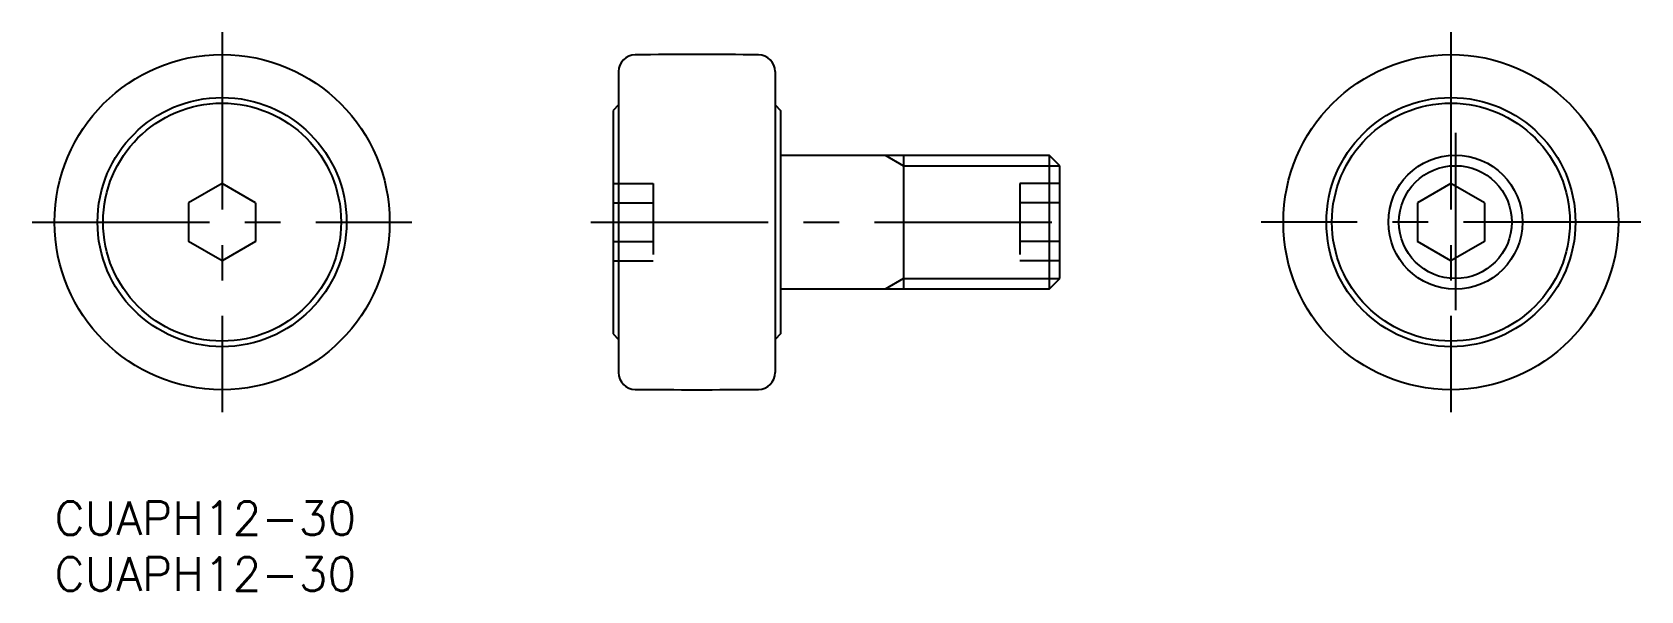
# Model space of a CAD drawing. Extents: x -2 to 142, y -8 to 42.
import ezdxf

# ---------------------------------------------------------------- set-up
doc = ezdxf.new("R2010")
doc.units = 0
doc.header["$LTSCALE"] = 0.5
doc.linetypes.add('CENTER', pattern=[50.8, 31.75, -6.35, 6.35, -6.35])
doc.linetypes.add('DASHED', pattern=[19.05, 12.7, -6.35])
for name, color, linetype in [('MSM_CENTER', 1, 'CENTER'), ('MSM_CONTINUOUS', 7, 'CONTINUOUS'), ('MSM_DASHED', 4, 'DASHED'), ('MSM_NARROW', 5, 'CONTINUOUS'), ('MSM_PART_NUMBER', 7, 'CONTINUOUS')]:
    doc.layers.add(name, color=color, linetype=linetype)
doc.styles.get("Standard").update_dxf_attribs({"font": 'txt.shx', "height": 3, "bigfont": 'bigfont.shx'})

# ---------------------------------------------------------------- blocks, each defined once
blk = doc.blocks.new('*U15')
at = {"layer": 'MSM_PART_NUMBER'}
blk.add_text('CUAPH12-30', height=3, dxfattribs=at).set_placement((0, -3))
blk = doc.blocks.new('*U16')
at = {"layer": 'MSM_PART_NUMBER'}
blk.add_text('CUAPH12-30', height=3, dxfattribs=at).set_placement((0, -8))

msp = doc.modelspace()

# ---------------------------------------------------------------- linework, layer by layer
at = {"layer": 'MSM_CENTER'}
for p, q in [((15, 42), (15, 8)), ((125, 42), (125, 8)), ((125.4, 33), (125.4, 17)), ((-2, 25), (32, 25)), ((48, 25), (92, 25)), ((142, 25), (108, 25))]:
    msp.add_line(p, q, dxfattribs=at)
at = {"layer": 'MSM_CONTINUOUS'}
for p, q in [((50.5, 38.47), (50.5, 11.53)), ((64.5, 38.47), (64.5, 11.53)), ((50.5, 35.5), (50, 35)), ((50, 35), (50, 15)), ((64.5, 35.5), (65, 35)), ((65, 35), (65, 15)), ((65, 31), (89.05, 31)), ((76, 31), (76, 19)), ((90, 30.05), (89.05, 31)), ((89.05, 31), (89.05, 19)), ((90, 19.95), (90, 30.05)), ((15, 28.46), (12, 26.73)), ((18, 26.73), (15, 28.46)), ((125, 28.46), (122, 26.73)), ((128, 26.73), (125, 28.46)), ((12, 26.73), (12, 23.27)), ((18, 26.73), (18, 23.27)), ((122, 26.73), (122, 23.27)), ((128, 26.73), (128, 23.27)), ((15, 21.54), (12, 23.27)), ((18, 23.27), (15, 21.54)), ((125, 21.54), (122, 23.27)), ((128, 23.27), (125, 21.54)), ((89.05, 19), (65, 19)), ((89.05, 19), (90, 19.95)), ((50, 15), (50.5, 14.5)), ((65, 15), (64.5, 14.5))]:
    msp.add_line(p, q, dxfattribs=at)
for centre, radius in [((15, 25), 15), ((125, 25), 15), ((15, 25), 11.15), ((125, 25), 11.15), ((15, 25), 10.65), ((125, 25), 10.65), ((125.4, 25), 6)]:
    msp.add_circle(centre, radius, dxfattribs=at)
for centre, radius, start, end in [((52, 38.47), 1.5, 90.6322, 180), ((57.5, -460), 500, 89.3678, 90.6322), ((63, 38.47), 1.5, 0, 89.3678), ((52, 11.53), 1.5, 180, 269.3678), ((63, 11.53), 1.5, 270.6322, 0), ((57.5, 510), 500, 269.3678, 270.6322)]:
    msp.add_arc(centre, radius, start, end, dxfattribs=at)
at = {"layer": 'MSM_DASHED'}
for p, q in [((50, 28.46), (53.6, 28.46)), ((53.6, 28.46), (53.6, 21.54)), ((86.4, 28.46), (86.4, 21.54)), ((90, 28.46), (86.4, 28.46)), ((50, 26.73), (53.6, 26.73)), ((90, 26.73), (86.4, 26.73)), ((50, 23.27), (53.6, 23.27)), ((90, 23.27), (86.4, 23.27)), ((50, 21.54), (53.6, 21.54)), ((90, 21.54), (86.4, 21.54))]:
    msp.add_line(p, q, dxfattribs=at)
at = {"layer": 'MSM_NARROW'}
for p, q in [((74.36, 31), (76, 30.05)), ((76, 30.05), (90, 30.05)), ((76, 19.95), (74.36, 19)), ((76, 19.95), (90, 19.95))]:
    msp.add_line(p, q, dxfattribs=at)
msp.add_circle((125.4, 25), 5.05, dxfattribs=at)

# ---------------------------------------------------------------- block references
at = {"layer": 'MSM_CONTINUOUS'}
for name in ['*U15', '*U16']:
    msp.add_blockref(name, (0, 0), dxfattribs=at)

doc.saveas('drawing.dxf')
